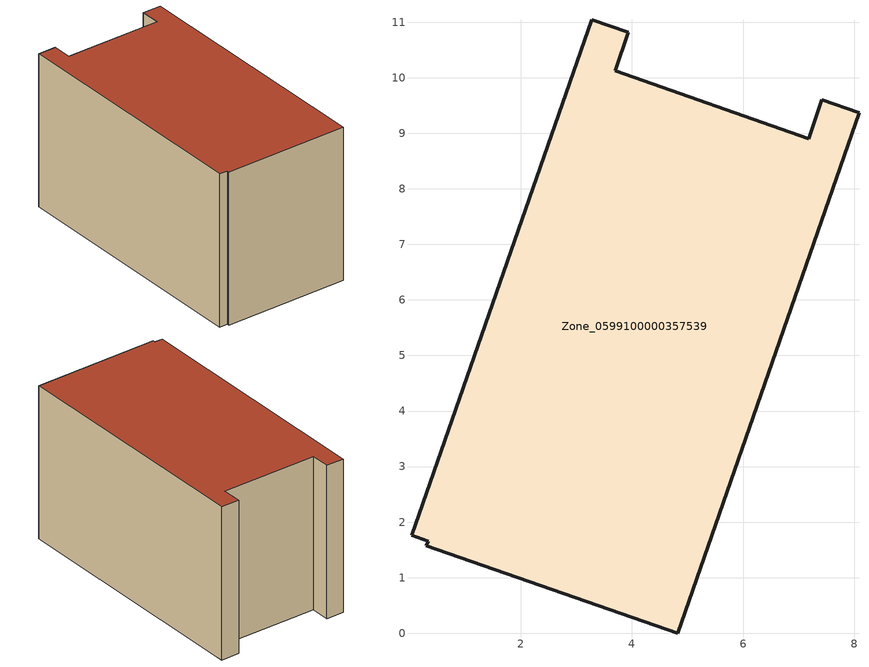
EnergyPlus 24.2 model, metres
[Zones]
Zone_0599100000357539
 floor ground (C_G): 0.33,1.66 0.03,1.77 3.28,11.04 3.93,10.82 3.7,10.13 7.18,8.91 7.42,9.61 8.09,9.37 4.82,0 0.3,1.57 z0
 wall outside (C_F): 3.7,10.13 3.93,10.82 3.28,11.04 0.03,1.77 0.33,1.66 0.3,1.57 4.82,0 8.09,9.37 7.42,9.61 7.18,8.91 3.7,10.13 z0:5.91
 roof outside (C_R): 0.03,1.77 0.33,1.66 0.3,1.57 4.82,0 8.09,9.37 7.42,9.61 7.18,8.91 3.7,10.13 3.93,10.82 3.28,11.04 z5.91
[BUILDING]
Pand.0599100000357539: North Axis=0; Terrain=City; Loads Convergence Tolerance Value=0.04; Temperature Convergence Tolerance Value=0.4; Solar Distribution=FullExterior; Maximum Number of Warmup Days=25; Minimum Number of Warmup Days=1
[Site:Location]
Rotterdam.The.Hague.AP_ZH_NLD Design_Conditions: Latitude=51.96; Longitude=4.45; Time Zone=1; Elevation=-4.5
[SITE:GROUNDTEMPERATURE:BUILDINGSURFACE]
18, 18, 18, 18, 18, 18, 18, 18, 18, 18, 18, 18
[MATERIAL] Thermal Absorptance=0.9; Solar Absorptance=0.7; Visible Absorptance=0.7
Name | Roughness | Thickness | Conductivity | Density | Specific Heat
G.TI.1992-2005 | MediumSmooth | 0.15 | 0.06 | 540 | 1210
F.TI.1992-2005 | Rough | 0.3 | 0.12 | 1920 | 840
R.TI.1992-2005 | MediumRough | 0.2 | 0.08 | 1500 | 1000
[CONSTRUCTION]
C_G: G.TI.1992-2005
C_F: F.TI.1992-2005
C_R: R.TI.1992-2005
[ZONE]
Zone_0599100000357539: Type=1; Multiplier=1; Ceiling Height=Autocalculate; Volume=Autocalculate; Floor Area=autocalculate; Part of Total Floor Area=Yes
[ZONEINFILTRATION:DESIGNFLOWRATE]
Infil_Zone_0599100000357539: Zone or ZoneList or Space or SpaceList=Zone_0599100000357539; Schedule=AlwaysOn; Design Flow Rate Calculation Method=Flow/Area; Flow Rate per Floor Area=0.0015; Constant Term Coefficient=1; Temperature Term Coefficient=0; Velocity Term Coefficient=0; Velocity Squared Term Coefficient=0
[HVACTEMPLATE:ZONE:IDEALLOADSAIRSYSTEM]
Zone_0599100000357539: Maximum Heating Supply Air Temperature=50; Minimum Cooling Supply Air Temperature=13; Maximum Heating Supply Air Humidity Ratio=0.0156; Minimum Cooling Supply Air Humidity Ratio=0.0077; Heating Limit=NoLimit; Cooling Limit=NoLimit; Dehumidification Control Type=ConstantSensibleHeatRatio; Cooling Sensible Heat Ratio=0.7; Dehumidification Setpoint=60; Humidification Control Type=None; Humidification Setpoint=30; Outdoor Air Method=None; Outdoor Air Flow Rate per Person=0.00944; Outdoor Air Flow Rate per Zone Floor Area=0; Outdoor Air Flow Rate per Zone=0; Demand Controlled Ventilation Type=None; Outdoor Air Economizer Type=NoEconomizer; Heat Recovery Type=None; Sensible Heat Recovery Effectiveness=0.7; Latent Heat Recovery Effectiveness=0.65
[ZONECONTROL:THERMOSTAT]
ThermostatControl_Zone_0599100000357539: Zone or ZoneList=Zone_0599100000357539; Control Type Schedule=DualSetpointControlType; Control 1=Thermostat_Zone_0599100000357539; Temperature Difference Between Cutout And Setpoint=0
[THERMOSTATSETPOINT:DUALSETPOINT]
Thermostat_Zone_0599100000357539: Heating Setpoint Temperature Schedule=HeatingSetpoint_Zone_0599100000357539; Cooling Setpoint Temperature Schedule=CoolingSetpoint_Zone_0599100000357539
[SCHEDULE:COMPACT]
HeatingSetpoint_Zone_0599100000357539: Through: 12/31, For: AllDays, Until: 24:00, 21
CoolingSetpoint_Zone_0599100000357539: Through: 12/31, For: AllDays, Until: 24:00, 24
DualSetpointControlType: Through: 12/31, For: AllDays, Until: 24:00, 4
AlwaysOn: Through: 12/31, For: AllDays, Until: 24:00, 1
